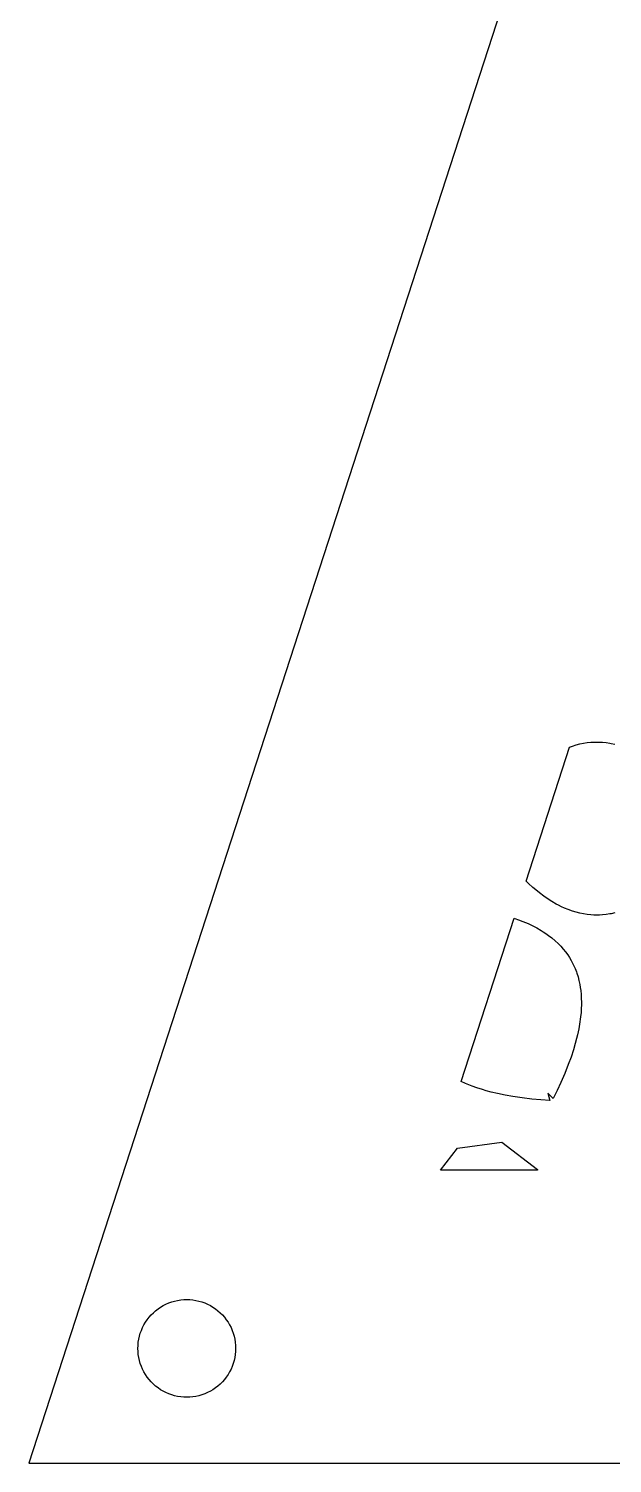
# Model space of a CAD drawing. Header units: metres. Extents: x -75 to 75, y 0 to 231.
# Drawn here: x -75 to -51.1, y 0 to 58.7 of the extents above; entities that cross this region are included whole.
import ezdxf

# ---------------------------------------------------------------- set-up
doc = ezdxf.new("R2010")
doc.units = ezdxf.units.M

msp = doc.modelspace()

# ---------------------------------------------------------------- linework, layer by layer
for p, q in [((0, 230.826), (-75, 0)), ((-52.7412, 29.36), (-52.5897, 29.4067)), ((-52.5897, 29.4067), (-52.4409, 29.4447)), ((-52.4409, 29.4447), (-52.2913, 29.4754)), ((-52.2913, 29.4754), (-52.1393, 29.4987)), ((-52.1393, 29.4987), (-51.9891, 29.5143)), ((-51.9891, 29.5143), (-51.8706, 29.5216)), ((-51.8706, 29.5216), (-51.7209, 29.5239)), ((-51.7209, 29.5239), (-51.6298, 29.5216)), ((-51.6298, 29.5216), (-51.5112, 29.5143)), ((-51.5112, 29.5143), (-51.3611, 29.4987)), ((-51.3611, 29.4987), (-51.2096, 29.4759)), ((-51.2096, 29.4759), (-51.1501, 29.464)), ((-51.1501, 29.464), (-50.9995, 29.4301)), ((-54.64, 23.829), (-52.8562, 29.3188)), ((-52.8562, 29.3188), (-52.7412, 29.36)), ((-54.5412, 23.7341), (-54.64, 23.829)), ((-54.3599, 23.5721), (-54.5412, 23.7341)), ((-54.2409, 23.47), (-54.3599, 23.5721)), ((-54.0898, 23.3492), (-54.2409, 23.47)), ((-53.9108, 23.215), (-54.0898, 23.3492)), ((-53.7296, 23.0896), (-53.9108, 23.215)), ((-53.5808, 22.9948), (-53.7296, 23.0896)), ((-53.4009, 22.8909), (-53.5808, 22.9948)), ((-53.3107, 22.8429), (-53.4009, 22.8909)), ((-53.1898, 22.7824), (-53.3107, 22.8429)), ((-53.0708, 22.7271), (-53.1898, 22.7824)), ((-52.9198, 22.6648), (-53.0708, 22.7271)), ((-52.7412, 22.6007), (-52.9198, 22.6648)), ((-52.5897, 22.5545), (-52.7412, 22.6007)), ((-52.4409, 22.516), (-52.5897, 22.5545)), ((-52.2913, 22.4854), (-52.4409, 22.516)), ((-52.1393, 22.462), (-52.2913, 22.4854)), ((-51.9891, 22.4464), (-52.1393, 22.462)), ((-51.8706, 22.4387), (-51.9891, 22.4464)), ((-51.7209, 22.4368), (-51.8706, 22.4387)), ((-51.6298, 22.4396), (-51.7209, 22.4368)), ((-51.5112, 22.4464), (-51.6298, 22.4396)), ((-51.3611, 22.462), (-51.5112, 22.4464)), ((-51.2096, 22.4854), (-51.3611, 22.462)), ((-51.1505, 22.4968), (-51.2096, 22.4854)), ((-50.9995, 22.5307), (-51.1505, 22.4968)), ((-57.3024, 15.6347), (-55.1325, 22.313)), ((-55.1325, 22.313), (-55.0951, 22.3009)), ((-55.0951, 22.3009), (-54.9458, 22.2473)), ((-54.9458, 22.2473), (-54.7664, 22.1782)), ((-54.7664, 22.1782), (-54.5595, 22.0898)), ((-54.5595, 22.0898), (-54.3617, 21.996)), ((-54.3617, 21.996), (-54.2052, 21.9136)), ((-54.2052, 21.9136), (-54.0239, 21.8097)), ((-54.0239, 21.8097), (-53.9378, 21.7557)), ((-53.9378, 21.7557), (-53.8252, 21.682)), ((-53.8252, 21.682), (-53.7186, 21.6064)), ((-53.7186, 21.6064), (-53.5886, 21.5067)), ((-53.5886, 21.5067), (-53.4435, 21.384)), ((-53.4435, 21.384), (-53.3281, 21.2759)), ((-53.3281, 21.2759), (-53.2196, 21.1652)), ((-53.2196, 21.1652), (-53.118, 21.0503)), ((-53.118, 21.0503), (-53.0228, 20.9326)), ((-53.0228, 20.9326), (-52.9353, 20.8113)), ((-52.9353, 20.8113), (-52.8685, 20.7101)), ((-52.8685, 20.7101), (-52.7911, 20.5811)), ((-52.7911, 20.5811), (-52.7486, 20.5023)), ((-52.7486, 20.5023), (-52.695, 20.3947)), ((-52.695, 20.3947), (-52.6332, 20.2565)), ((-52.6332, 20.2565), (-52.5778, 20.1151)), ((-52.5778, 20.1151), (-52.5586, 20.0578)), ((-52.5586, 20.0578), (-52.5128, 19.9109)), ((-52.5128, 19.9109), (-52.473, 19.7598)), ((-52.473, 19.7598), (-52.4405, 19.6056)), ((-52.4405, 19.6056), (-52.419, 19.4801)), ((-52.419, 19.4801), (-52.4016, 19.3515)), ((-52.4016, 19.3515), (-52.3856, 19.1872)), ((-52.3856, 19.1872), (-52.3782, 19.0549)), ((-52.3782, 19.0549), (-52.3732, 18.8484)), ((-52.3732, 18.8484), (-52.3741, 18.7436)), ((-52.4075, 18.2735), (-52.4496, 17.9741)), ((-52.3901, 18.4575), (-52.4075, 18.2735)), ((-52.3787, 18.6378), (-52.3901, 18.4575)), ((-52.3741, 18.7436), (-52.3787, 18.6378)), ((-52.4844, 17.7791), (-52.5348, 17.5424)), ((-52.4496, 17.9741), (-52.4844, 17.7791)), ((-52.6277, 17.178), (-52.7014, 16.9272)), ((-52.5737, 17.3817), (-52.6277, 17.178)), ((-52.5348, 17.5424), (-52.5737, 17.3817)), ((-52.7994, 16.6283), (-52.9106, 16.3216)), ((-52.7014, 16.9272), (-52.7994, 16.6283)), ((-53.0521, 15.9622), (-53.2104, 15.5937)), ((-52.9106, 16.3216), (-53.0521, 15.9622)), ((-57.291, 15.629), (-57.3024, 15.6347)), ((-57.1234, 15.5525), (-57.291, 15.629)), ((-56.8401, 15.4381), (-57.1234, 15.5525)), ((-56.6556, 15.3712), (-56.8401, 15.4381)), ((-56.4262, 15.2966), (-56.6556, 15.3712)), ((-56.2669, 15.2499), (-56.4262, 15.2966)), ((-53.2104, 15.5937), (-53.3633, 15.2632)), ((-56.0632, 15.195), (-56.2669, 15.2499)), ((-55.8083, 15.1332), (-56.0632, 15.195)), ((-55.5016, 15.0682), (-55.8083, 15.1332)), ((-55.1802, 15.011), (-55.5016, 15.0682)), ((-54.798, 14.9542), (-55.1802, 15.011)), ((-54.3997, 14.9071), (-54.798, 14.9542)), ((-54.0372, 14.8741), (-54.3997, 14.9071)), ((-53.6627, 14.848), (-54.0372, 14.8741)), ((-53.5281, 14.9268), (-53.7479, 15.1515)), ((-53.7479, 15.1515), (-53.6627, 14.848)), ((-53.3633, 15.2632), (-53.5281, 14.9268)), ((-57.4503, 12.9034), (-55.6293, 13.1438)), ((-55.6293, 13.1438), (-54.1718, 12.025)), ((-58.1439, 12), (-57.4503, 12.9034)), ((-54.1685, 12), (-58.1439, 12)), ((-54.1718, 12.025), (-54.1685, 12)), ((-69.4914, 6.4549), (-69.3794, 6.51193)), ((-69.3794, 6.51193), (-69.2641, 6.56183)), ((-69.2641, 6.56183), (-69.1459, 6.60439)), ((-69.1459, 6.60439), (-69.0252, 6.63943)), ((-69.0252, 6.63943), (-68.9026, 6.66685)), ((-68.9026, 6.66685), (-68.7785, 6.68651)), ((-68.7785, 6.68651), (-68.6534, 6.69833)), ((-68.6534, 6.69833), (-68.5279, 6.70227)), ((-68.5279, 6.70227), (-68.4023, 6.69833)), ((-68.4023, 6.69833), (-68.2772, 6.68651)), ((-68.2772, 6.68651), (-68.1531, 6.66685)), ((-68.1531, 6.66685), (-68.0305, 6.63943)), ((-68.0305, 6.63943), (-67.9098, 6.60439)), ((-67.9098, 6.60439), (-67.7916, 6.56183)), ((-67.7916, 6.56183), (-67.6763, 6.51193)), ((-67.6763, 6.51193), (-67.5643, 6.4549)), ((-70.2165, 5.77393), (-70.1459, 5.87784)), ((-70.1459, 5.87784), (-70.0689, 5.97713)), ((-70.0689, 5.97713), (-69.9858, 6.07137)), ((-69.9858, 6.07137), (-69.897, 6.16022)), ((-69.897, 6.16022), (-69.8027, 6.2433)), ((-69.8027, 6.2433), (-69.7034, 6.32031)), ((-69.7034, 6.32031), (-69.5995, 6.39093)), ((-69.5995, 6.39093), (-69.4914, 6.4549)), ((-67.5643, 6.4549), (-67.4562, 6.39093)), ((-67.4562, 6.39093), (-67.3523, 6.32031)), ((-67.3523, 6.32031), (-67.253, 6.2433)), ((-67.253, 6.2433), (-67.1588, 6.16022)), ((-67.1588, 6.16022), (-67.0699, 6.07137)), ((-67.0699, 6.07137), (-66.9868, 5.97713)), ((-66.9868, 5.97713), (-66.9098, 5.87784)), ((-66.9098, 5.87784), (-66.8392, 5.77393)), ((-70.465, 5.19966), (-70.43, 5.32031)), ((-70.43, 5.32031), (-70.3874, 5.43852)), ((-70.3874, 5.43852), (-70.3375, 5.55383)), ((-70.3375, 5.55383), (-70.2805, 5.66579)), ((-70.2805, 5.66579), (-70.2165, 5.77393)), ((-66.8392, 5.77393), (-66.7752, 5.66579)), ((-66.7752, 5.66579), (-66.7182, 5.55383)), ((-66.7182, 5.55383), (-66.6683, 5.43852)), ((-66.6683, 5.43852), (-66.6257, 5.32031)), ((-66.6257, 5.32031), (-66.5907, 5.19966)), ((-70.5279, 4.70227), (-70.5239, 4.82785)), ((-70.5239, 4.57669), (-70.5279, 4.70227)), ((-70.5239, 4.82785), (-70.5121, 4.95294)), ((-70.5121, 4.95294), (-70.4924, 5.07704)), ((-70.4924, 5.07704), (-70.465, 5.19966)), ((-66.5907, 5.19966), (-66.5633, 5.07704)), ((-66.5633, 5.07704), (-66.5436, 4.95294)), ((-66.5436, 4.95294), (-66.5318, 4.82785)), ((-66.5318, 4.82785), (-66.5279, 4.70227)), ((-66.5279, 4.70227), (-66.5318, 4.57669)), ((-70.5121, 4.45161), (-70.5239, 4.57669)), ((-70.4924, 4.32751), (-70.5121, 4.45161)), ((-70.465, 4.2049), (-70.4924, 4.32751)), ((-70.43, 4.08424), (-70.465, 4.2049)), ((-66.5907, 4.2049), (-66.6257, 4.08424)), ((-66.5633, 4.32751), (-66.5907, 4.2049)), ((-66.5436, 4.45161), (-66.5633, 4.32751)), ((-66.5318, 4.57669), (-66.5436, 4.45161)), ((-70.3874, 3.96602), (-70.43, 4.08424)), ((-70.3375, 3.85072), (-70.3874, 3.96602)), ((-70.2805, 3.73877), (-70.3375, 3.85072)), ((-70.2165, 3.63062), (-70.2805, 3.73877)), ((-70.1459, 3.5267), (-70.2165, 3.63062)), ((-70.0689, 3.42743), (-70.1459, 3.5267)), ((-66.9098, 3.5267), (-66.9868, 3.42743)), ((-66.8392, 3.63062), (-66.9098, 3.5267)), ((-66.7752, 3.73877), (-66.8392, 3.63062)), ((-66.7182, 3.85072), (-66.7752, 3.73877)), ((-66.6683, 3.96602), (-66.7182, 3.85072)), ((-66.6257, 4.08424), (-66.6683, 3.96602)), ((-69.9858, 3.33318), (-70.0689, 3.42743)), ((-69.897, 3.24434), (-69.9858, 3.33318)), ((-69.8027, 3.16125), (-69.897, 3.24434)), ((-69.7034, 3.08424), (-69.8027, 3.16125)), ((-69.5995, 3.01363), (-69.7034, 3.08424)), ((-69.4914, 2.94966), (-69.5995, 3.01363)), ((-69.3794, 2.89262), (-69.4914, 2.94966)), ((-67.5643, 2.94966), (-67.6763, 2.89262)), ((-67.4562, 3.01363), (-67.5643, 2.94966)), ((-67.3523, 3.08424), (-67.4562, 3.01363)), ((-67.253, 3.16125), (-67.3523, 3.08424)), ((-67.1588, 3.24434), (-67.253, 3.16125)), ((-67.0699, 3.33318), (-67.1588, 3.24434)), ((-66.9868, 3.42743), (-67.0699, 3.33318)), ((-69.2641, 2.84273), (-69.3794, 2.89262)), ((-69.1459, 2.80016), (-69.2641, 2.84273)), ((-69.0252, 2.76511), (-69.1459, 2.80016)), ((-68.9026, 2.7377), (-69.0252, 2.76511)), ((-68.7785, 2.71805), (-68.9026, 2.7377)), ((-68.6534, 2.70622), (-68.7785, 2.71805)), ((-68.5279, 2.70227), (-68.6534, 2.70622)), ((-68.4023, 2.70622), (-68.5279, 2.70227)), ((-68.2772, 2.71805), (-68.4023, 2.70622)), ((-68.1531, 2.7377), (-68.2772, 2.71805)), ((-68.0305, 2.76511), (-68.1531, 2.7377)), ((-67.9098, 2.80016), (-68.0305, 2.76511)), ((-67.7916, 2.84273), (-67.9098, 2.80016)), ((-67.6763, 2.89262), (-67.7916, 2.84273)), ((-75, 0), (75, 0))]:
    msp.add_line(p, q)

doc.saveas('drawing.dxf')
